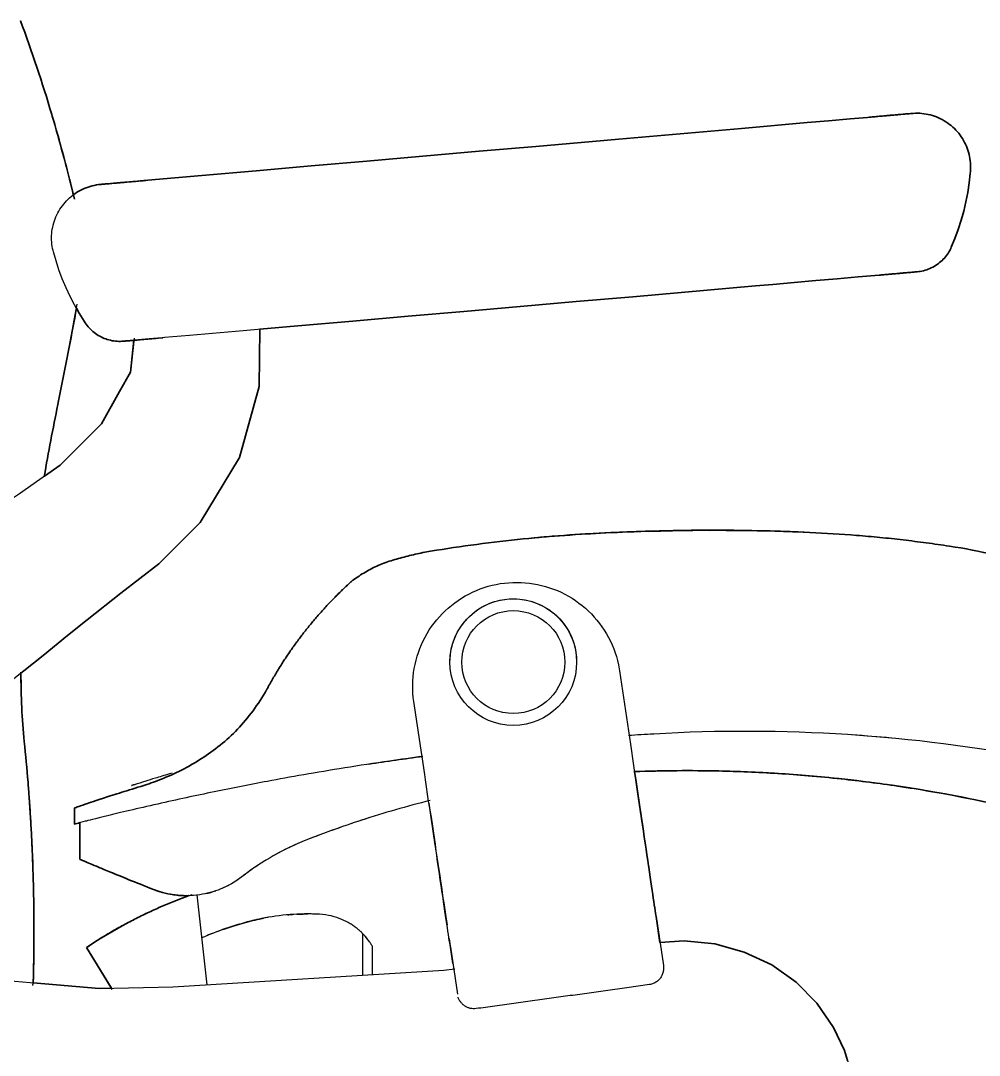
# Model space of a CAD drawing. Header units: millimetres. Extents: x 0 to 2114, y -1173 to 930.
# Drawn here: x 1510.1 to 1806.6, y 373.2 to 693.4 of the extents above; entities that cross this region are included whole.
import ezdxf

# ---------------------------------------------------------------- set-up
doc = ezdxf.new("R2010")
doc.units = ezdxf.units.MM
doc.layers.add('Blocks', color=7, linetype='Continuous')
doc.layers.add('Blocks$Inner', color=7, linetype='Continuous', lineweight=25, true_color=0x007f00)
doc.layers.add('Blocks$Outline', color=7, linetype='Continuous', lineweight=35, true_color=0xff3f3f)

# ---------------------------------------------------------------- blocks, each defined once
blk = doc.blocks.new('Aeron Size A Office Chair Side')
at = {"layer": 'Blocks$Inner'}
for p, q in [((363.42, 568.66), (368.96, 578.6)), ((349.89, 574.56), (350.12, 575.7)), ((345.78, 552.42), (350.58, 555.82)), ((355.02, 444.79), (355.02, 449.78)), ((356.74, 433.88), (356.74, 445.23)), ((392.84, 422.92), (396.01, 395.03)), ((444.2, 398.04), (444.19, 410.87)), ((366.71, 393.57), (358.8, 406.64)), ((447.2, 398.23), (447.2, 406.97)), ((532.89, 395.12), (525.83, 394.12))]:
    blk.add_line(p, q, dxfattribs=at)
for points in [[(356.5, 602.86), (355.03, 605.43), (353.67, 608.06), (352.42, 610.74), (351.27, 613.47), (350.24, 616.24), (349.32, 619.05), (348.5, 621.9), (348.42, 622.24), (348.28, 622.89), (348.16, 623.54), (348.07, 624.2), (348, 624.87), (347.97, 625.53), (347.96, 626.2), (347.97, 626.86), (348.01, 627.53), (348.08, 628.19), (348.18, 628.85), (348.3, 629.5), (348.45, 630.15), (348.62, 630.79), (348.82, 631.43), (349.04, 632.06), (349.29, 632.67), (349.57, 633.28), (349.86, 633.88), (350.18, 634.46), (350.53, 635.03), (350.9, 635.58), (351.28, 636.12), (351.69, 636.65), (352.12, 637.16), (352.58, 637.65), (353.05, 638.12), (353.53, 638.57), (354.04, 639), (354.56, 639.41), (355.1, 639.81), (355.66, 640.17), (356.22, 640.52), (356.81, 640.84), (357.4, 641.14), (358.01, 641.42), (358.62, 641.67), (359.25, 641.9), (359.88, 642.1), (360.52, 642.27), (361.17, 642.42), (361.83, 642.55), (362.49, 642.65), (363.15, 642.72), (363.22, 642.72), (363.3, 642.73), (363.43, 642.74), (363.58, 642.76), (363.77, 642.77), (364, 642.79), (364.25, 642.81), (364.55, 642.84), (364.87, 642.87), (365.23, 642.9), (365.61, 642.93), (366.03, 642.97), (366.48, 643.01), (366.96, 643.05), (367.46, 643.1), (368, 643.14), (368.56, 643.19), (369.15, 643.24), (369.76, 643.3), (370.4, 643.35), (371.06, 643.41), (371.75, 643.47), (372.45, 643.53), (373.18, 643.59), (373.92, 643.66), (374.68, 643.73), (375.46, 643.79), (376.25, 643.86), (377.06, 643.93), (377.71, 643.99), (394.37, 645.45), (411.23, 646.92), (428.27, 648.42), (445.47, 649.92), (462.79, 651.43), (480.2, 652.96), (497.69, 654.49), (515.21, 656.02), (523.41, 656.74), (561.36, 660.06), (568.12, 660.65), (574.87, 661.24), (581.59, 661.83), (588.28, 662.41), (594.93, 663), (600.28, 663.46), (600.82, 663.51), (601.36, 663.56), (601.88, 663.6), (602.4, 663.65), (602.92, 663.69), (603.42, 663.74), (603.91, 663.78), (604.39, 663.82), (604.86, 663.86), (605.32, 663.9), (605.76, 663.94), (606.19, 663.98), (606.6, 664.02), (607, 664.05), (607.39, 664.09), (607.75, 664.12), (608.1, 664.15), (608.44, 664.18), (608.75, 664.21), (609.05, 664.23), (609.32, 664.26), (609.58, 664.28), (609.82, 664.3), (610.03, 664.32), (610.23, 664.33), (610.61, 664.37), (610.96, 664.4), (611.27, 664.43), (611.55, 664.45), (611.76, 664.47), (612.42, 664.53), (612.97, 664.57), (613.41, 664.61), (613.75, 664.64), (613.97, 664.66), (614.09, 664.67), (614.44, 664.7), (615.1, 664.73), (615.77, 664.73), (616.43, 664.71), (617.09, 664.66), (617.76, 664.59), (618.41, 664.48), (619.07, 664.36), (619.71, 664.2), (620.36, 664.02), (620.99, 663.82), (621.61, 663.59), (622.23, 663.33), (622.83, 663.05), (623.42, 662.75), (624, 662.42), (624.57, 662.07), (625.12, 661.7), (625.66, 661.3), (626.18, 660.89), (626.68, 660.45), (627.17, 660), (627.63, 659.52), (628.08, 659.03), (628.51, 658.52), (628.91, 657.99), (629.3, 657.45), (629.66, 656.89), (630, 656.32), (630.32, 655.73), (630.61, 655.14), (630.88, 654.53), (631.13, 653.91), (631.35, 653.28), (631.54, 652.64), (631.71, 652), (631.86, 651.35), (631.97, 650.69), (632.06, 650.03), (632.13, 649.37), (632.17, 648.71), (632.18, 648.04), (632.16, 647.38), (632.12, 646.71), (632.07, 646.12), (631.74, 643.18), (631.3, 640.25), (630.73, 637.35), (630.06, 634.47), (629.26, 631.62), (628.36, 628.8), (627.34, 626.02), (626.21, 623.29), (626.04, 622.91), (625.81, 622.45), (625.57, 622), (625.3, 621.57), (625.02, 621.14), (624.72, 620.73), (624.41, 620.32), (624.08, 619.94), (623.73, 619.56), (623.37, 619.2), (623, 618.85), (622.61, 618.52), (622.21, 618.2), (621.79, 617.9), (621.37, 617.62), (620.93, 617.35), (620.49, 617.11), (620.03, 616.88), (619.57, 616.66), (619.09, 616.47), (618.61, 616.3), (618.13, 616.14), (617.63, 616.01), (617.14, 615.89), (616.63, 615.8), (616.13, 615.72), (615.62, 615.67), (615.51, 615.66), (615.29, 615.64), (614.98, 615.61), (614.55, 615.57), (614.02, 615.53), (613.39, 615.47), (613.17, 615.45), (612.92, 615.43), (612.64, 615.41), (612.33, 615.38), (612, 615.35), (611.63, 615.32), (611.24, 615.28), (610.82, 615.25), (610.37, 615.21), (609.9, 615.17), (609.4, 615.12), (608.88, 615.08), (608.33, 615.03), (607.76, 614.98), (607.17, 614.93), (606.56, 614.88), (605.93, 614.82), (605.28, 614.76), (604.61, 614.71)], [(612.08, 664.5), (611.36, 664.43), (610.53, 664.36), (610.26, 664.34), (610.06, 664.32), (609.85, 664.3), (609.62, 664.28), (609.36, 664.26), (609.09, 664.23), (608.8, 664.21), (608.48, 664.18), (608.15, 664.15), (607.81, 664.12), (607.44, 664.09), (607.06, 664.06), (606.66, 664.02), (606.25, 663.99), (605.82, 663.95), (605.38, 663.91), (604.93, 663.87), (604.46, 663.83), (603.98, 663.79), (603.49, 663.74), (602.99, 663.7), (602.48, 663.66), (601.96, 663.61), (601.44, 663.57), (600.9, 663.52)], [(601.11, 663.54), (601.88, 663.6), (602.64, 663.67), (603.37, 663.73), (604.09, 663.8), (604.78, 663.86), (605.45, 663.92), (606.09, 663.97), (606.71, 664.03), (607.3, 664.08), (607.86, 664.13), (608.4, 664.17), (608.9, 664.22), (609.38, 664.26), (609.82, 664.3), (610.23, 664.33), (610.26, 664.34), (611.12, 664.41), (611.87, 664.48), (612.51, 664.53), (613.05, 664.58), (613.47, 664.62), (613.79, 664.65), (613.99, 664.66), (614.09, 664.67), (614.03, 664.67), (613.86, 664.65), (613.58, 664.63), (613.19, 664.59), (612.69, 664.55), (612.08, 664.5), (611.76, 664.47), (611.51, 664.45), (611.23, 664.42), (610.91, 664.39), (610.56, 664.36), (610.18, 664.33), (609.76, 664.29), (609.31, 664.25), (608.84, 664.21), (608.33, 664.17), (607.79, 664.12), (607.22, 664.07), (606.63, 664.02), (606.01, 663.97), (605.36, 663.91), (604.69, 663.85), (603.99, 663.79), (603.28, 663.73), (602.54, 663.66), (601.78, 663.6), (601, 663.53)], [(365.15, 642.89), (364.8, 642.86), (364.49, 642.83), (364.2, 642.81), (363.95, 642.79), (363.73, 642.77), (363.55, 642.75), (363.4, 642.74), (363.28, 642.73), (363.2, 642.72), (363.15, 642.72), (363.17, 642.72), (363.23, 642.73), (363.33, 642.73), (363.46, 642.74), (363.62, 642.76), (363.82, 642.78), (364.06, 642.8), (364.32, 642.82), (364.62, 642.85), (364.95, 642.88), (365.32, 642.91), (365.71, 642.94), (366.14, 642.98), (366.59, 643.02), (367.08, 643.06), (367.59, 643.11), (368.13, 643.15), (368.7, 643.2), (369.29, 643.26), (369.91, 643.31), (370.56, 643.37), (371.22, 643.42), (371.91, 643.48), (372.62, 643.55), (373.35, 643.61), (374.1, 643.68), (374.86, 643.74), (375.65, 643.81), (376.44, 643.88)], [(376.09, 643.85), (375.3, 643.78), (374.53, 643.71), (373.77, 643.65), (373.03, 643.58), (372.31, 643.52)], [(604.7, 614.71), (605.37, 614.77), (606.02, 614.83), (606.64, 614.88), (607.25, 614.94), (607.84, 614.99), (608.41, 615.04), (608.95, 615.08), (609.47, 615.13), (609.96, 615.17), (610.43, 615.21), (610.88, 615.25), (611.29, 615.29), (611.68, 615.32), (612.04, 615.36), (612.38, 615.38), (612.68, 615.41), (612.96, 615.44), (613.2, 615.46), (613.39, 615.47), (613.69, 615.5), (614.28, 615.55), (614.76, 615.59), (615.14, 615.63), (615.41, 615.65), (615.57, 615.66), (615.62, 615.67), (615.53, 615.66), (615.33, 615.64), (615.03, 615.62), (614.62, 615.58), (614.11, 615.54), (613.49, 615.48), (612.77, 615.42), (611.94, 615.35), (611.79, 615.33), (611.61, 615.32), (611.43, 615.3), (611.22, 615.28), (611, 615.26), (610.77, 615.24), (610.52, 615.22), (610.25, 615.2), (609.97, 615.17), (609.68, 615.15), (609.37, 615.12), (609.05, 615.09), (608.72, 615.06), (608.38, 615.03), (608.02, 615), (607.66, 614.97), (607.28, 614.94), (606.89, 614.9), (606.5, 614.87), (606.1, 614.84), (605.69, 614.8), (605.27, 614.76), (604.85, 614.73), (604.42, 614.69), (603.99, 614.65), (603.92, 614.64), (597.42, 614.08), (590.87, 613.5), (584.28, 612.93), (577.65, 612.35), (571.01, 611.77), (565.63, 611.29), (527.67, 607.97), (510.24, 606.45), (492.85, 604.93), (475.5, 603.41), (458.24, 601.9), (441.1, 600.4), (424.09, 598.91), (407.24, 597.44), (390.59, 595.98), (382.89, 595.31), (382.17, 595.24), (381.47, 595.18), (380.78, 595.12), (380.1, 595.06), (379.44, 595), (378.79, 594.95), (378.16, 594.89), (377.55, 594.84), (376.95, 594.79), (376.38, 594.74), (375.82, 594.69), (375.29, 594.64), (374.78, 594.6), (374.29, 594.56), (373.83, 594.51), (373.39, 594.48), (372.98, 594.44), (372.59, 594.41), (372.23, 594.37), (371.9, 594.35), (371.59, 594.32), (371.32, 594.29), (371.07, 594.27), (370.85, 594.25), (370.66, 594.24), (370.5, 594.22), (370.36, 594.21), (370.26, 594.2), (370.2, 594.2), (370.14, 594.19), (370.2, 594.2), (370.28, 594.2), (370.39, 594.21), (370.52, 594.23), (370.69, 594.24), (370.89, 594.26), (371.11, 594.28), (371.37, 594.3), (371.65, 594.32), (371.96, 594.35), (372.3, 594.38), (372.67, 594.41), (373.06, 594.45), (373.48, 594.48), (373.92, 594.52), (374.39, 594.56), (374.88, 594.61), (375.4, 594.65), (375.93, 594.7), (376.49, 594.75), (377.07, 594.8), (377.67, 594.85), (378.28, 594.9), (378.92, 594.96), (379.57, 595.02), (380.23, 595.07), (380.91, 595.13), (381.61, 595.19), (382.31, 595.26)], [(604.35, 614.68), (604.78, 614.72), (605.21, 614.76), (605.63, 614.79), (606.04, 614.83), (606.44, 614.87), (606.84, 614.9), (607.22, 614.93), (607.6, 614.97), (607.97, 615), (608.32, 615.03), (608.67, 615.06), (609, 615.09), (609.32, 615.12), (609.63, 615.14), (609.93, 615.17), (610.21, 615.19), (610.48, 615.22), (610.73, 615.24), (610.97, 615.26), (611.19, 615.28), (611.4, 615.3), (611.59, 615.32), (611.76, 615.33), (611.92, 615.34), (611.94, 615.35), (612.21, 615.37), (613, 615.44), (613.69, 615.5)], [(373.16, 594.46), (372.76, 594.42), (372.39, 594.39), (372.04, 594.36), (371.72, 594.33), (371.43, 594.3), (371.17, 594.28), (370.94, 594.26), (370.74, 594.24), (370.56, 594.23), (370.42, 594.22), (370.3, 594.21), (370.22, 594.2), (370.17, 594.19), (370.14, 594.19), (369.73, 594.16), (369.22, 594.14), (368.71, 594.15), (368.2, 594.17), (367.69, 594.21), (367.18, 594.28), (366.68, 594.36), (366.18, 594.47), (365.68, 594.59), (365.19, 594.73), (364.71, 594.9), (364.23, 595.08), (363.76, 595.28), (363.3, 595.5), (362.85, 595.74), (362.41, 595.99), (361.98, 596.27), (361.56, 596.56), (361.15, 596.87), (360.76, 597.19), (360.37, 597.53), (360, 597.88), (359.65, 598.25), (359.31, 598.63), (358.99, 599.03), (358.68, 599.43), (358.39, 599.85), (358.06, 600.35), (356.5, 602.86), (355.62, 604.4)], [(338.59, 491.58), (342.96, 495.07), (351.79, 502.21), (358.97, 508), (370.38, 517.05), (381.11, 525.28), (393.95, 538.13), (406.02, 558.25), (412.19, 580.16), (412.36, 597.94)], [(373.51, 595.14), (372.32, 584.64), (363.42, 568.66), (350.58, 555.82), (338.04, 546.94), (328.01, 540.35), (320.06, 535.61), (314.06, 532.48), (310.03, 530.78), (309.05, 530.46), (308.52, 530.32)], [(556.63, 535.63), (566.14, 535.57), (547.33, 535.69), (520.94, 534.96), (522.93, 535.02)], [(532.68, 535.29), (547.33, 535.69), (551.44, 535.66)], [(381.11, 525.28), (369.34, 516.23), (361.85, 510.3), (352.87, 503.09), (345.3, 496.96), (339.36, 492.17), (330.81, 485.43), (325.88, 481.84), (321.99, 479.51), (318.43, 478.05), (317.47, 477.77)], [(472.03, 401.63), (471.28, 406.69), (471.18, 407.31), (471.08, 408.01), (470.96, 408.79), (470.84, 409.65), (470.7, 410.6), (470.54, 411.62), (470.38, 412.73), (470.2, 413.9), (470.02, 415.16), (469.82, 416.48), (469.62, 417.87), (469.4, 419.33), (469.17, 420.86), (468.94, 422.45), (468.69, 424.1), (468.44, 425.8), (468.18, 427.56), (467.91, 429.38), (467.63, 431.24), (467.35, 433.15), (467.06, 435.1), (466.76, 437.09), (466.46, 439.12), (466.15, 441.18), (465.84, 443.27), (465.53, 445.39), (465.21, 447.54), (464.89, 449.7), (464.56, 451.88), (464.24, 454.07), (463.91, 456.27), (463.58, 458.48), (463.35, 460.08), (459.99, 482.7), (459.82, 483.97), (459.71, 485.25), (459.65, 486.54), (459.64, 487.82), (459.68, 489.11), (459.78, 490.39), (459.92, 491.67), (460.12, 492.94), (460.36, 494.21), (460.66, 495.46), (461.01, 496.7), (461.4, 497.92), (461.84, 499.13), (462.34, 500.32), (462.88, 501.48), (463.46, 502.63), (464.09, 503.75), (464.77, 504.84), (465.49, 505.91), (466.25, 506.95), (467.05, 507.96), (467.89, 508.93), (468.77, 509.87), (469.68, 510.77), (470.64, 511.64), (471.62, 512.46), (472.64, 513.25), (473.69, 514), (474.76, 514.7), (475.87, 515.36), (477, 515.97), (478.15, 516.54), (479.33, 517.07), (480.52, 517.54), (481.74, 517.97), (482.97, 518.35), (484.21, 518.67), (485.47, 518.95), (486.73, 519.18), (488.01, 519.36), (489.29, 519.48), (490.57, 519.56), (491.86, 519.58), (493.14, 519.55), (494.43, 519.47), (495.71, 519.34), (496.98, 519.16), (498.25, 518.93), (499.5, 518.65), (500.74, 518.31), (501.97, 517.93), (503.18, 517.5), (504.38, 517.02), (505.55, 516.49), (506.7, 515.92), (507.83, 515.3), (508.93, 514.64), (510.01, 513.93), (511.05, 513.18), (512.07, 512.39), (513.05, 511.56), (514, 510.69), (514.91, 509.79), (515.79, 508.84), (516.62, 507.87), (517.42, 506.86), (518.18, 505.82), (518.89, 504.75), (519.57, 503.65), (520.19, 502.53), (520.77, 501.38), (521.31, 500.21), (521.8, 499.02), (522.24, 497.81), (522.63, 496.59), (522.97, 495.35), (523.26, 494.09), (523.5, 492.83), (523.61, 492.15), (526.97, 469.53), (527.3, 467.32), (527.63, 465.12), (527.95, 462.92), (528.28, 460.73), (528.6, 458.55), (528.92, 456.39), (529.24, 454.26), (529.55, 452.15), (529.86, 450.06), (530.17, 448.01), (530.47, 445.99), (530.76, 444.01), (531.05, 442.07), (531.33, 440.17), (531.61, 438.32), (531.87, 436.52), (532.13, 434.78), (532.38, 433.09), (532.63, 431.45), (532.86, 429.88), (533.08, 428.37), (533.3, 426.93), (533.5, 425.56), (533.7, 424.25), (533.88, 423.02), (534.05, 421.86), (534.21, 420.78), (534.36, 419.78), (534.5, 418.86), (534.62, 418.02), (534.74, 417.26), (534.84, 416.58), (534.9, 416.14), (537.15, 400.97)], [(532.56, 431.9), (532.32, 433.55), (532.06, 435.25), (531.8, 437.01), (531.53, 438.83), (531.26, 440.69), (530.97, 442.6), (530.68, 444.55), (530.39, 446.54), (530.09, 448.57), (529.78, 450.63), (529.47, 452.72), (529.15, 454.84), (528.84, 456.99), (528.51, 459.15), (528.25, 460.95)], [(464.65, 451.28), (464.98, 449.1), (465.3, 446.94), (465.61, 444.81), (465.93, 442.7), (466.24, 440.61), (466.54, 438.56), (466.84, 436.54), (467.14, 434.56), (467.42, 432.62), (467.71, 430.72), (467.98, 428.87), (468.25, 427.07), (468.51, 425.33), (468.76, 423.64), (469, 422), (469.23, 420.43), (469.46, 418.92), (469.67, 417.48), (469.88, 416.11), (470.07, 414.8), (470.25, 413.57)], [(470.87, 409.41), (471, 408.57), (471.11, 407.81), (471.21, 407.13), (471.28, 406.69), (473.44, 392.11)], [(536.09, 408.13), (543.57, 408.65), (553.07, 407.7), (562.19, 405.18), (570.66, 401.19), (578.22, 395.85), (584.67, 389.34), (589.81, 381.87), (593.13, 374.77), (594.84, 369.25), (596.32, 357.93), (595.66, 348.9), (589.97, 313.99)], [(314.82, 402.12), (334.18, 396.43), (362.64, 393.87), (385.44, 394.41), (469.25, 399.59), (472.62, 400.02)]]:
    blk.add_lwpolyline(points, dxfattribs=at)
at = {"layer": 'Blocks$Inner', "extrusion": (0, 0, -1)}
for centre, radius, start, end in [((-490.75, 494.9), 19.59, 0, 180), ((-490.75, 494.9), 19.59, 53.133, 73.3126), ((-490.75, 494.9), 19.59, 90.7473, 111.019), ((-490.75, 494.9), 19.59, 111.1179, 180), ((-490.75, 494.9), 19.59, 0, 52.7902), ((-490.75, 494.9), 15.93, 0, 180), ((-490.75, 494.9), 19.59, 180, 0), ((-490.75, 494.9), 15.93, 180, 0), ((-439.62, 285.98), 145.22, 56.1856, 70.6235), ((-427.19, 345.08), 71.89, 84.9954, 86.2578), ((-433.82, 319.04), 98.75, 73.9079, 75.025)]:
    blk.add_arc(centre, radius, start, end, dxfattribs=at)
at = {"layer": 'Blocks$Inner'}
for centre, radius, start, end in [((427.19, 345.08), 71.89, 89.8113, 104.2811), ((433.82, 319.04), 98.75, 104.2811, 113.5791)]:
    blk.add_arc(centre, radius, start, end, dxfattribs=at)
for points, knots in [([(355, 638.13), (352.91, 646.96), (347.93, 665.63), (341.87, 683.84), (338.35, 693.37)], [0.9521773, 0.9521773, 0.9521773, 0.9521773, 1.3938592, 1.8939344, 1.8939344, 1.8939344, 1.8939344]), ([(348.7, 662.02), (349, 660.97), (351.27, 653.1), (353.35, 645.12), (355, 638.13)], [0.6224568, 0.6224568, 0.6224568, 0.6224568, 0.6666667, 0.9521773, 0.9521773, 0.9521773, 0.9521773]), ([(350.12, 575.7), (351.25, 581.24), (353.23, 591.24), (355.08, 601.23), (355.88, 605.68)], [2.1635756, 2.1635756, 2.1635756, 2.1635756, 2.6635756, 3.0662568, 3.0662568, 3.0662568, 3.0662568]), ([(466.96, 529.5), (476.45, 531.03), (495.54, 533.51), (524.49, 535.32), (553.51, 535.91), (577.67, 535.36), (594.53, 534.32), (604.14, 533.51), (611.31, 532.72), (618.46, 531.82), (628, 530.5), (639.77, 528.29), (653.52, 524.39), (662.5, 521.16), (666.94, 519.36)], [7.7840949, 7.7840949, 7.7840949, 7.7840949, 7.9269521, 8.0698092, 8.2126664, 8.3555235, 8.4269521, 8.4626664, 8.4983807, 8.5340949, 8.5698092, 8.6412378, 8.7126664, 8.7840949, 8.7840949, 8.7840949, 8.7840949]), ([(440.67, 519.86), (441.91, 520.8), (443.82, 522.11), (446.51, 523.62), (448.58, 524.64), (450.73, 525.52), (452.95, 526.28), (455.23, 526.94), (457.52, 527.56), (459.83, 528.14), (462.96, 528.83), (465.35, 529.26), (466.96, 529.5)], [6.784095, 6.784095, 6.784095, 6.784095, 6.950762, 7.034095, 7.117428, 7.200762, 7.284095, 7.367428, 7.450762, 7.534095, 7.617428, 7.784095, 7.784095, 7.784095, 7.784095]), ([(462.77, 465.74), (459.27, 465.26), (451, 464.11), (438.46, 462.17), (425.71, 460.01), (418.18, 458.65), (414.71, 457.99)], [-0.7217148, -0.7217148, -0.7217148, -0.7217148, -0.5431066, -0.2931066, -0.0431066, 0.2068934, 0.2068934, 0.2068934, 0.2068934]), ([(672.55, 442.43), (644.45, 450.92), (596.35, 460.37), (547.32, 461.73), (528, 460.99)], [7, 7, 7, 7, 7.6, 7.9920587, 7.9920587, 7.9920587, 7.9920587]), ([(385.26, 460.55), (384.97, 460.46), (382.97, 459.87), (379.83, 458.93), (377.89, 458.32), (377.15, 458.09)], [0.6757033, 0.6757033, 0.6757033, 0.6757033, 0.7, 0.85, 1, 1, 1, 1]), ([(341.2, 450.58), (341.13, 451.5), (340.97, 453.88), (340.79, 456.25), (340.67, 457.71)], [-0.5814053, -0.5814053, -0.5814053, -0.5814053, -0.5, -0.3712918, -0.3712918, -0.3712918, -0.3712918]), ([(358.37, 450.92), (358.94, 451.13), (361.7, 452.04), (368.67, 454.31), (373.12, 455.68), (375.55, 456.43)], [2.782394, 2.782394, 2.782394, 2.782394, 3.282394, 3.532394, 3.782394, 3.782394, 3.782394, 3.782394]), ([(380.78, 450.98), (377.63, 450.25), (371.8, 448.93), (362.62, 446.7), (359.04, 445.82), (358.37, 445.64)], [1.206893, 1.206893, 1.206893, 1.206893, 1.456893, 1.706893, 2.206893, 2.206893, 2.206893, 2.206893]), ([(358.37, 445.64), (357.27, 445.36), (355.61, 444.94), (355.04, 444.79), (355.02, 444.79)], [2.2068934, 2.2068934, 2.2068934, 2.2068934, 2.5402317, 2.8735601, 2.8735601, 2.8735601, 2.8735601]), ([(341.98, 436.38), (342.15, 432.31), (342.34, 426.46), (342.47, 419), (342.51, 413.72), (342.51, 408.82), (342.48, 405.84), (342.46, 404.44)], [0, 0, 0, 0, 0.25, 0.375, 0.5, 0.625, 0.75, 0.75, 0.75, 0.75]), ([(427.2, 416.97), (426.82, 416.97), (425.2, 416.95), (424.21, 416.91), (423.82, 416.89)], [0.6552126, 0.6552126, 0.6552126, 0.6552126, 0.7104732, 0.9104551, 0.9104551, 0.9104551, 0.9104551]), ([(423.82, 416.89), (424.02, 416.9), (424.76, 416.93), (426.13, 416.97), (427.2, 416.97)], [0.9104551, 0.9104551, 0.9104551, 0.9104551, 1.0104551, 1.1656677, 1.1656677, 1.1656677, 1.1656677]), ([(444.19, 410.87), (444.18, 410.89), (444.09, 410.97), (443.87, 411.19), (443.66, 411.39), (443.4, 411.63), (443.09, 411.91), (442.72, 412.22), (442.33, 412.54), (441.89, 412.88), (441.24, 413.35), (439.97, 414.19), (437.77, 415.35), (434.53, 416.44), (432.07, 416.81), (430.78, 416.88)], [0.4526074, 0.4526074, 0.4526074, 0.4526074, 0.5151074, 0.5463574, 0.5776074, 0.6088574, 0.6401074, 0.6713574, 0.7026074, 0.7338574, 0.7651074, 0.8276074, 0.9526074, 1.0776074, 1.2026074, 1.2026074, 1.2026074, 1.2026074]), ([(399.28, 411.56), (399.92, 411.8), (402.83, 412.86), (406.36, 413.96), (409.46, 414.75)], [-19.6163253, -19.6163253, -19.6163253, -19.6163253, -19.5780816, -19.4530816, -19.4530816, -19.4530816, -19.4530816]), ([(409.46, 414.75), (410.42, 414.99), (411.84, 415.32), (413.07, 415.57), (413.45, 415.64)], [-19.4530816, -19.4530816, -19.4530816, -19.4530816, -19.2308594, -19.1197483, -19.1197483, -19.1197483, -19.1197483]), ([(445.69, 409.17), (445.66, 409.21), (445.49, 409.42), (445.15, 409.84), (444.67, 410.37), (444.34, 410.72), (444.19, 410.87)], [-0.5555556, -0.5555556, -0.5555556, -0.5555556, -0.5486085, -0.5138732, -0.4791379, -0.4526074, -0.4526074, -0.4526074, -0.4526074]), ([(447.2, 406.97), (447.18, 407.01), (447.12, 407.11), (446.98, 407.33), (446.84, 407.55), (446.69, 407.78), (446.37, 408.26), (445.98, 408.8), (445.66, 409.2)], [0, 0, 0, 0, 0.037037, 0.0740741, 0.0925926, 0.1111111, 0.1481481, 0.2222222, 0.2222222, 0.2222222, 0.2222222]), ([(479.24, 387.67), (478.94, 387.63), (478.34, 387.61), (477.6, 387.71), (477.02, 387.87), (476.61, 388.03), (476.2, 388.22), (475.81, 388.45), (475.45, 388.71), (475.11, 389), (474.79, 389.32), (474.5, 389.66), (474.24, 390.02), (474.01, 390.41), (473.81, 390.81), (473.7, 391.09), (473.66, 391.23)], [205.0611738, 205.0611738, 205.0611738, 205.0611738, 205.1167293, 205.1722849, 205.2000627, 205.2278404, 205.2556182, 205.283396, 205.3111738, 205.3389516, 205.3667293, 205.3945071, 205.4222849, 205.4500627, 205.4778404, 205.5056182, 205.5056182, 205.5056182, 205.5056182])]:
    blk.add_open_spline(points, degree=3, knots=knots, dxfattribs=at)
for points in [[(345.67, 552.29), (346.98, 559.75), (348.38, 567.18), (349.89, 574.56)], [(524.5, 535.12), (514.84, 534.72), (505.19, 534.12), (495.59, 533.19)], [(582.48, 535), (572.84, 535.47), (563.17, 535.69), (553.5, 535.71)], [(485.13, 513.67), (486.08, 513.95), (488.02, 514.38), (490.01, 514.5), (491.01, 514.49)], [(339.52, 470.3), (338.79, 477.44), (338.45, 484.61), (338.49, 491.76)], [(380.78, 458.27), (383.03, 459.1), (387.4, 460.97), (393.56, 464.46), (399.47, 468.54), (404.94, 473.33), (409.76, 478.98), (412.65, 483.27), (414.02, 485.54)], [(653.17, 464.96), (633.77, 468.65), (594.29, 473.68), (554.2, 473.82), (534.21, 472.65)], [(534.21, 472.65), (531.59, 472.49), (528.97, 472.33), (526.35, 472.15)], [(607.68, 471.38), (603.67, 471.76), (599.64, 472.08), (595.6, 472.36)], [(341.54, 445.09), (341.3, 449.3), (340.72, 457.71), (339.95, 466.11), (339.52, 470.3)], [(446.09, 463.34), (451.6, 464.18), (457.15, 464.98), (462.77, 465.74)], [(563.2, 460.93), (560.25, 461.05), (557.31, 461.14), (554.36, 461.21)], [(377.15, 458.09), (375.67, 457.63), (373.44, 456.93), (372.7, 456.69), (372.7, 456.69)], [(375.55, 456.43), (376.38, 456.69), (378.09, 457.25), (379.87, 457.91), (380.78, 458.27)], [(414.71, 457.99), (409.37, 456.99), (398.35, 454.83), (386.73, 452.32), (380.78, 450.98)], [(592.14, 458.76), (588.75, 459.13), (585.36, 459.46), (581.95, 459.74)], [(372.7, 456.69), (372.7, 456.69), (373.07, 456.81), (373.81, 457.04)], [(619.78, 454.9), (616.41, 455.48), (613.03, 456.02), (609.64, 456.52)], [(465.08, 452.09), (457.84, 450.29), (450.75, 448.24), (443.8, 445.97)], [(355.02, 449.78), (355.04, 449.78), (355.61, 449.98), (357.27, 450.55), (358.37, 450.92)], [(355.88, 450.07), (355.32, 449.88), (355.04, 449.78), (355.02, 449.78)], [(355.02, 449.78), (355.02, 449.78), (355.28, 449.87), (355.79, 450.04)], [(342.32, 397.09), (342.41, 400.55), (342.53, 407.76), (342.5, 419.66), (342.19, 432.22), (341.79, 440.76), (341.54, 445.09)], [(355.88, 445.01), (355.32, 444.87), (355.04, 444.79), (355.02, 444.79)], [(443.8, 445.97), (440.77, 444.98), (434.88, 442.95), (429.32, 440.85), (426.63, 439.78)], [(445.97, 446.67), (444.15, 446.09), (442.34, 445.5), (440.57, 444.89)], [(355.02, 444.79), (355.02, 444.79), (355.28, 444.85), (355.79, 444.99)], [(437.56, 443.86), (433.79, 442.53), (430.15, 441.17), (426.63, 439.78)], [(341.85, 439.27), (341.89, 438.31), (341.94, 437.34), (341.98, 436.38)], [(426.63, 439.78), (423.71, 438.63), (418.19, 436.06), (413.34, 433.11), (411.09, 431.58)], [(426.63, 439.78), (423.18, 438.42), (419.93, 436.86), (416.88, 435.16)], [(362.51, 431.44), (360.59, 432.24), (357.7, 433.46), (356.74, 433.88), (356.74, 433.88)], [(414.25, 433.62), (411.61, 432.01), (409.14, 430.29), (406.84, 428.5)], [(379.43, 424.56), (376.6, 425.68), (371.57, 427.69), (365.87, 430.03), (363.41, 431.06), (362.51, 431.44)], [(411.09, 431.58), (410.36, 431.09), (408.92, 430.08), (407.53, 429.04), (406.84, 428.5)], [(406.84, 428.5), (404.72, 426.85), (400.24, 424.36), (395.88, 423.23), (393.82, 422.93)], [(406.84, 428.5), (404.89, 426.99), (402.9, 425.85), (401, 425.01)], [(393.82, 422.93), (391.15, 422.53), (385.96, 422.54), (381.46, 423.76), (379.43, 424.56)], [(385.61, 422.92), (383.19, 423.27), (381.13, 423.89), (379.43, 424.56)], [(395.65, 423.26), (396.64, 423.48), (397.69, 423.77), (398.79, 424.14)], [(430.78, 416.88), (430.23, 416.91), (429.12, 416.95), (427.99, 416.97), (427.43, 416.97)], [(414.98, 415.92), (414.01, 415.75), (412.11, 415.39), (410.32, 414.97), (409.46, 414.75)], [(397.61, 410.92), (396.81, 410.6), (396.09, 410.31), (395.43, 410.03)], [(445.66, 409.2), (445.2, 409.79), (444.72, 410.33), (444.23, 410.83)], [(537.15, 400.97), (537.21, 400.61), (537.25, 399.86), (537.05, 398.75), (536.62, 397.7), (536.19, 397.08), (535.94, 396.79)], [(342.19, 394.8), (342.25, 395.5), (342.3, 396.26), (342.32, 397.09)], [(342.2, 394.93), (342.26, 395.64), (342.3, 396.36), (342.32, 397.09)], [(537.21, 399.86), (537.18, 399.49), (537.05, 398.75), (536.62, 397.7), (536.19, 397.08), (535.94, 396.79)], [(535.94, 396.79), (535.69, 396.49), (535.1, 395.96), (534.05, 395.38), (533.28, 395.17), (532.89, 395.12)]]:
    blk.add_open_spline(points, degree=3, dxfattribs=at)
for points, weights, degree in [([(414.71, 486.77), (418.01, 492.87), (425.59, 504.49), (435.29, 514.93), (440.67, 519.86)], [0.856063192719, 1, 1, 1, 1], 3), ([(414.02, 485.54), (414.36, 486.16), (414.71, 486.77)], [1, 0.85610471365, 0.856063192719], 2), ([(525.83, 394.12), (502.53, 390.86), (479.24, 387.67)], [0.987240314101, 0.984801635358, 0.982407442297], 2)]:
    blk.add_rational_spline(points, weights, degree=degree, dxfattribs=at)
at = {"layer": 'Blocks$Outline'}
for points in [[(588.28, 662.41), (594.93, 663)], [(594.93, 663), (600.28, 663.46)], [(600.28, 663.46), (600.82, 663.51)], [(600.82, 663.51), (600.9, 663.52)], [(600.9, 663.52), (601.44, 663.57)], [(601.44, 663.57), (601.96, 663.61)], [(601.96, 663.61), (602.48, 663.66)], [(602.48, 663.66), (602.99, 663.7)], [(602.99, 663.7), (603.49, 663.74)], [(603.49, 663.74), (603.98, 663.79)], [(603.98, 663.79), (604.46, 663.83)], [(604.46, 663.83), (604.93, 663.87)], [(604.93, 663.87), (605.38, 663.91)], [(605.38, 663.91), (605.82, 663.95)], [(605.82, 663.95), (606.25, 663.99)], [(606.25, 663.99), (606.66, 664.02)], [(606.66, 664.02), (607.06, 664.06)], [(607.06, 664.06), (607.44, 664.09)], [(607.44, 664.09), (607.81, 664.12)], [(607.81, 664.12), (608.15, 664.15)], [(608.15, 664.15), (608.48, 664.18)], [(608.48, 664.18), (608.8, 664.21)], [(608.8, 664.21), (609.09, 664.23)], [(609.09, 664.23), (609.36, 664.26)], [(609.36, 664.26), (609.62, 664.28)], [(609.62, 664.28), (609.85, 664.3)], [(609.85, 664.3), (610.06, 664.32)], [(610.06, 664.32), (610.26, 664.34)], [(610.26, 664.34), (610.53, 664.36)], [(610.53, 664.36), (611.36, 664.43)], [(611.36, 664.43), (612.08, 664.5)], [(612.08, 664.5), (612.69, 664.55)], [(612.69, 664.55), (613.19, 664.59)], [(613.19, 664.59), (613.58, 664.63)], [(613.58, 664.63), (613.86, 664.65)], [(613.86, 664.65), (614.03, 664.67)], [(614.03, 664.67), (614.09, 664.67)], [(614.09, 664.67), (614.44, 664.7)], [(614.44, 664.7), (615.1, 664.73)], [(615.1, 664.73), (615.77, 664.73)], [(615.77, 664.73), (616.43, 664.71)], [(616.43, 664.71), (617.09, 664.66)], [(617.09, 664.66), (617.76, 664.59)], [(617.76, 664.59), (618.41, 664.48)], [(618.41, 664.48), (619.07, 664.36)], [(619.07, 664.36), (619.71, 664.2)], [(619.71, 664.2), (620.36, 664.02)], [(620.36, 664.02), (620.99, 663.82)], [(620.99, 663.82), (621.61, 663.59)], [(621.61, 663.59), (622.23, 663.33)], [(622.23, 663.33), (622.83, 663.05)], [(622.83, 663.05), (623.42, 662.75)], [(623.42, 662.75), (624, 662.42)], [(523.41, 656.74), (561.36, 660.06)], [(561.36, 660.06), (568.12, 660.65)], [(568.12, 660.65), (574.87, 661.24)], [(574.87, 661.24), (581.59, 661.83)], [(581.59, 661.83), (588.28, 662.41)], [(624, 662.42), (624.57, 662.07)], [(624.57, 662.07), (625.12, 661.7)], [(625.12, 661.7), (625.66, 661.3)], [(625.66, 661.3), (626.18, 660.89)], [(626.18, 660.89), (626.68, 660.45)], [(626.68, 660.45), (627.17, 660)], [(627.17, 660), (627.63, 659.52)], [(627.63, 659.52), (628.08, 659.03)], [(515.21, 656.02), (523.41, 656.74)], [(628.08, 659.03), (628.51, 658.52)], [(628.51, 658.52), (628.91, 657.99)], [(628.91, 657.99), (629.3, 657.45)], [(629.3, 657.45), (629.66, 656.89)], [(629.66, 656.89), (630, 656.32)], [(630, 656.32), (630.32, 655.73)], [(480.2, 652.96), (497.69, 654.49)], [(497.69, 654.49), (515.21, 656.02)], [(630.32, 655.73), (630.61, 655.14)], [(630.61, 655.14), (630.88, 654.53)], [(630.88, 654.53), (631.13, 653.91)], [(631.13, 653.91), (631.35, 653.28)], [(631.35, 653.28), (631.54, 652.64)], [(428.27, 648.42), (445.47, 649.92)], [(445.47, 649.92), (462.79, 651.43)], [(462.79, 651.43), (480.2, 652.96)], [(631.54, 652.64), (631.71, 652)], [(631.71, 652), (631.86, 651.35)], [(631.86, 651.35), (631.97, 650.69)], [(631.97, 650.69), (632.06, 650.03)], [(632.06, 650.03), (632.13, 649.37)], [(394.37, 645.45), (411.23, 646.92)], [(411.23, 646.92), (428.27, 648.42)], [(632.12, 646.71), (632.07, 646.12)], [(632.16, 647.38), (632.12, 646.71)], [(632.13, 649.37), (632.17, 648.71)], [(632.18, 648.04), (632.16, 647.38)], [(632.17, 648.71), (632.18, 648.04)], [(371.22, 643.42), (371.91, 643.48)], [(371.91, 643.48), (372.31, 643.52)], [(372.31, 643.52), (373.03, 643.58)], [(373.03, 643.58), (373.77, 643.65)], [(373.77, 643.65), (374.53, 643.71)], [(374.53, 643.71), (375.3, 643.78)], [(375.3, 643.78), (376.09, 643.85)], [(376.09, 643.85), (376.44, 643.88)], [(376.44, 643.88), (377.06, 643.93)], [(377.06, 643.93), (377.71, 643.99)], [(377.71, 643.99), (394.37, 645.45)], [(632.07, 646.12), (631.74, 643.18)], [(355.66, 640.17), (356.22, 640.52)], [(356.22, 640.52), (356.81, 640.84)], [(356.81, 640.84), (357.4, 641.14)], [(357.4, 641.14), (358.01, 641.42)], [(358.01, 641.42), (358.62, 641.67)], [(358.62, 641.67), (359.25, 641.9)], [(359.25, 641.9), (359.88, 642.1)], [(359.88, 642.1), (360.52, 642.27)], [(360.52, 642.27), (361.17, 642.42)], [(361.17, 642.42), (361.83, 642.55)], [(361.83, 642.55), (362.49, 642.65)], [(362.49, 642.65), (363.15, 642.72)], [(363.15, 642.72), (363.17, 642.72)], [(363.17, 642.72), (363.23, 642.73)], [(363.23, 642.73), (363.33, 642.73)], [(363.33, 642.73), (363.46, 642.74)], [(363.46, 642.74), (363.62, 642.76)], [(363.62, 642.76), (363.82, 642.78)], [(363.82, 642.78), (364.06, 642.8)], [(364.06, 642.8), (364.32, 642.82)], [(364.32, 642.82), (364.62, 642.85)], [(364.62, 642.85), (364.95, 642.88)], [(364.95, 642.88), (365.32, 642.91)], [(365.32, 642.91), (365.71, 642.94)], [(365.71, 642.94), (366.14, 642.98)], [(366.14, 642.98), (366.59, 643.02)], [(366.59, 643.02), (367.08, 643.06)], [(367.08, 643.06), (367.59, 643.11)], [(367.59, 643.11), (368.13, 643.15)], [(368.13, 643.15), (368.7, 643.2)], [(368.7, 643.2), (369.29, 643.26)], [(369.29, 643.26), (369.91, 643.31)], [(369.91, 643.31), (370.56, 643.37)], [(370.56, 643.37), (371.22, 643.42)], [(631.74, 643.18), (631.3, 640.25)], [(354.67, 639.5), (355.1, 639.81)], [(355.1, 639.81), (355.66, 640.17)], [(630.73, 637.35), (630.06, 634.47)], [(631.3, 640.25), (630.73, 637.35)], [(630.06, 634.47), (629.26, 631.62)], [(629.26, 631.62), (628.36, 628.8)], [(628.36, 628.8), (627.34, 626.02)], [(627.34, 626.02), (626.21, 623.29)], [(625.02, 621.14), (624.72, 620.73)], [(625.3, 621.57), (625.02, 621.14)], [(625.57, 622), (625.3, 621.57)], [(625.81, 622.45), (625.57, 622)], [(626.04, 622.91), (625.81, 622.45)], [(626.21, 623.29), (626.04, 622.91)], [(621.79, 617.9), (621.37, 617.62)], [(622.21, 618.2), (621.79, 617.9)], [(622.61, 618.52), (622.21, 618.2)], [(623, 618.85), (622.61, 618.52)], [(623.37, 619.2), (623, 618.85)], [(623.73, 619.56), (623.37, 619.2)], [(624.08, 619.94), (623.73, 619.56)], [(624.41, 620.32), (624.08, 619.94)], [(624.72, 620.73), (624.41, 620.32)], [(604.35, 614.68), (603.99, 614.65)], [(604.78, 614.72), (604.35, 614.68)], [(605.21, 614.76), (604.78, 614.72)], [(605.63, 614.79), (605.21, 614.76)], [(606.04, 614.83), (605.63, 614.79)], [(606.44, 614.87), (606.04, 614.83)], [(606.84, 614.9), (606.44, 614.87)], [(607.22, 614.93), (606.84, 614.9)], [(607.6, 614.97), (607.22, 614.93)], [(607.97, 615), (607.6, 614.97)], [(608.32, 615.03), (607.97, 615)], [(608.67, 615.06), (608.32, 615.03)], [(609, 615.09), (608.67, 615.06)], [(609.32, 615.12), (609, 615.09)], [(609.63, 615.14), (609.32, 615.12)], [(609.93, 615.17), (609.63, 615.14)], [(610.21, 615.19), (609.93, 615.17)], [(610.48, 615.22), (610.21, 615.19)], [(610.73, 615.24), (610.48, 615.22)], [(610.97, 615.26), (610.73, 615.24)], [(611.19, 615.28), (610.97, 615.26)], [(611.4, 615.3), (611.19, 615.28)], [(611.59, 615.32), (611.4, 615.3)], [(611.76, 615.33), (611.59, 615.32)], [(611.92, 615.34), (611.76, 615.33)], [(611.94, 615.35), (611.92, 615.34)], [(612.21, 615.37), (611.94, 615.35)], [(613, 615.44), (612.21, 615.37)], [(613.69, 615.5), (613, 615.44)], [(614.28, 615.55), (613.69, 615.5)], [(614.76, 615.59), (614.28, 615.55)], [(615.14, 615.63), (614.76, 615.59)], [(615.41, 615.65), (615.14, 615.63)], [(615.57, 615.66), (615.41, 615.65)], [(615.62, 615.67), (615.57, 615.66)], [(616.13, 615.72), (615.62, 615.67)], [(616.63, 615.8), (616.13, 615.72)], [(617.14, 615.89), (616.63, 615.8)], [(617.63, 616.01), (617.14, 615.89)], [(618.13, 616.14), (617.63, 616.01)], [(618.61, 616.3), (618.13, 616.14)], [(619.09, 616.47), (618.61, 616.3)], [(619.57, 616.66), (619.09, 616.47)], [(620.03, 616.88), (619.57, 616.66)], [(620.49, 617.11), (620.03, 616.88)], [(620.93, 617.35), (620.49, 617.11)], [(621.37, 617.62), (620.93, 617.35)], [(571.01, 611.77), (565.63, 611.29)], [(577.65, 612.35), (571.01, 611.77)], [(584.28, 612.93), (577.65, 612.35)], [(590.87, 613.5), (584.28, 612.93)], [(597.42, 614.08), (590.87, 613.5)], [(603.92, 614.64), (597.42, 614.08)], [(603.99, 614.65), (603.92, 614.64)], [(565.63, 611.29), (527.67, 607.97)], [(510.24, 606.45), (492.85, 604.93)], [(527.67, 607.97), (510.24, 606.45)], [(356.5, 602.86), (355.64, 604.37)], [(358.06, 600.35), (356.5, 602.86)], [(458.24, 601.9), (441.1, 600.4)], [(475.5, 603.41), (458.24, 601.9)], [(492.85, 604.93), (475.5, 603.41)], [(358.39, 599.85), (358.06, 600.35)], [(358.68, 599.43), (358.39, 599.85)], [(358.99, 599.03), (358.68, 599.43)], [(359.31, 598.63), (358.99, 599.03)], [(424.09, 598.91), (412.36, 597.89)], [(441.1, 600.4), (424.09, 598.91)], [(359.65, 598.25), (359.31, 598.63)], [(360, 597.88), (359.65, 598.25)], [(360.37, 597.53), (360, 597.88)], [(360.76, 597.19), (360.37, 597.53)], [(361.15, 596.87), (360.76, 597.19)], [(361.56, 596.56), (361.15, 596.87)], [(361.98, 596.27), (361.56, 596.56)], [(362.41, 595.99), (361.98, 596.27)], [(362.85, 595.74), (362.41, 595.99)], [(363.3, 595.5), (362.85, 595.74)], [(363.76, 595.28), (363.3, 595.5)], [(412.36, 597.89), (412.19, 580.16)], [(364.23, 595.08), (363.76, 595.28)], [(364.71, 594.9), (364.23, 595.08)], [(365.19, 594.73), (364.71, 594.9)], [(365.68, 594.59), (365.19, 594.73)], [(366.18, 594.47), (365.68, 594.59)], [(366.68, 594.36), (366.18, 594.47)], [(367.18, 594.28), (366.68, 594.36)], [(367.69, 594.21), (367.18, 594.28)], [(368.2, 594.17), (367.69, 594.21)], [(368.71, 594.15), (368.2, 594.17)], [(369.22, 594.14), (368.71, 594.15)], [(369.73, 594.16), (369.22, 594.14)], [(370.14, 594.19), (369.73, 594.16)], [(370.17, 594.19), (370.14, 594.19)], [(370.22, 594.2), (370.17, 594.19)], [(370.3, 594.21), (370.22, 594.2)], [(370.42, 594.22), (370.3, 594.21)], [(370.56, 594.23), (370.42, 594.22)], [(370.74, 594.24), (370.56, 594.23)], [(370.94, 594.26), (370.74, 594.24)], [(371.17, 594.28), (370.94, 594.26)], [(371.43, 594.3), (371.17, 594.28)], [(371.72, 594.33), (371.43, 594.3)], [(372.04, 594.36), (371.72, 594.33)], [(372.39, 594.39), (372.04, 594.36)], [(372.32, 584.64), (373.43, 594.48)], [(372.76, 594.42), (372.39, 594.39)], [(373.16, 594.46), (372.76, 594.42)], [(373.39, 594.48), (373.16, 594.46)], [(373.43, 594.48), (373.39, 594.48)], [(368.96, 578.6), (372.32, 584.64)], [(412.19, 580.16), (406.02, 558.25)], [(363.42, 568.66), (368.96, 578.6)], [(350.12, 575.7), (349.89, 574.56)], [(350.58, 555.82), (363.42, 568.66)], [(406.02, 558.25), (393.95, 538.13)], [(345.78, 552.42), (350.58, 555.82)], [(345.67, 552.35), (345.78, 552.42)], [(393.95, 538.13), (381.11, 525.28)], [(381.11, 525.28), (369.34, 516.23)], [(369.34, 516.23), (358.97, 508)], [(358.97, 508), (352.87, 503.09)], [(352.87, 503.09), (345.3, 496.96)], [(345.3, 496.96), (339.36, 492.17)], [(339.36, 492.17), (338.49, 491.48)], [(528.24, 461), (528.25, 460.95)], [(528.25, 460.95), (528.51, 459.15)], [(528.51, 459.15), (528.84, 456.99)], [(528.84, 456.99), (529.15, 454.84)], [(529.15, 454.84), (529.47, 452.72)], [(529.47, 452.72), (529.78, 450.63)], [(355.02, 444.79), (355.02, 449.78)], [(529.78, 450.63), (530.09, 448.57)], [(530.09, 448.57), (530.39, 446.54)], [(356.74, 433.88), (356.74, 445.23)], [(530.39, 446.54), (530.68, 444.55)], [(530.68, 444.55), (530.97, 442.6)], [(530.97, 442.6), (531.26, 440.69)], [(531.26, 440.69), (531.53, 438.83)], [(531.53, 438.83), (531.8, 437.01)], [(531.8, 437.01), (532.06, 435.25)], [(532.06, 435.25), (532.32, 433.55)], [(532.32, 433.55), (532.56, 431.9)], [(532.56, 431.9), (532.63, 431.45)], [(532.63, 431.45), (532.86, 429.88)], [(532.86, 429.88), (533.08, 428.37)], [(533.08, 428.37), (533.3, 426.93)], [(533.3, 426.93), (533.5, 425.56)], [(533.5, 425.56), (533.7, 424.25)], [(533.7, 424.25), (533.88, 423.02)], [(533.88, 423.02), (534.05, 421.86)], [(534.05, 421.86), (534.21, 420.78)], [(534.21, 420.78), (534.36, 419.78)], [(534.36, 419.78), (534.5, 418.86)], [(534.5, 418.86), (534.62, 418.02)], [(534.62, 418.02), (534.74, 417.26)], [(534.74, 417.26), (534.84, 416.58)], [(534.84, 416.58), (534.9, 416.14)], [(534.9, 416.14), (536.09, 408.13)], [(366.47, 393.96), (358.8, 406.64)], [(536.09, 408.13), (543.57, 408.65)], [(543.57, 408.65), (553.07, 407.7)], [(553.07, 407.7), (562.19, 405.18)], [(562.19, 405.18), (570.66, 401.19)], [(570.66, 401.19), (578.22, 395.85)], [(342.26, 395.7), (362.64, 393.87)], [(362.64, 393.87), (366.47, 393.96)], [(578.22, 395.85), (584.67, 389.34)], [(584.67, 389.34), (589.81, 381.87)], [(589.81, 381.87), (593.13, 374.77)], [(593.13, 374.77), (594.11, 371.6)]]:
    blk.add_lwpolyline(points, dxfattribs=at)
for points, knots in [([(338.35, 693.37), (341.87, 683.84), (345.35, 673.4), (348.47, 662.8), (348.7, 662.02)], [-1.8939344, -1.8939344, -1.8939344, -1.8939344, -1.3938592, -1.3538929, -1.3538929, -1.3538929, -1.3538929]), ([(348.7, 662.02), (349, 660.97), (351.14, 653.54), (353.11, 646.02), (354.67, 639.5)], [0.6224568, 0.6224568, 0.6224568, 0.6224568, 0.6666667, 0.9335236, 0.9335236, 0.9335236, 0.9335236]), ([(355.64, 604.37), (354.92, 600.35), (353.15, 590.8), (351.25, 581.24), (350.12, 575.7)], [-3.0265953, -3.0265953, -3.0265953, -3.0265953, -2.6635756, -2.1635756, -2.1635756, -2.1635756, -2.1635756]), ([(495.59, 533.19), (504.01, 534), (513.65, 534.65), (523.31, 535.07), (524.5, 535.12)], [-0.8571429, -0.8571429, -0.8571429, -0.8571429, -0.7318549, -0.7142857, -0.7142857, -0.7142857, -0.7142857]), ([(524.5, 535.12), (532.11, 535.44), (541.78, 535.68), (551.45, 535.71), (553.5, 535.71)], [10.2671938, 10.2671938, 10.2671938, 10.2671938, 10.3796659, 10.410051, 10.410051, 10.410051, 10.410051]), ([(553.5, 535.71), (557.72, 535.7), (567.39, 535.6), (577.04, 535.27), (582.48, 535)], [-0.5714286, -0.5714286, -0.5714286, -0.5714286, -0.5091866, -0.4285714, -0.4285714, -0.4285714, -0.4285714]), ([(582.48, 535), (587.31, 534.77), (594.53, 534.32), (604.14, 533.51), (611.31, 532.72), (618.46, 531.82), (628, 530.5), (639.77, 528.29), (653.52, 524.39), (662.5, 521.16), (666.94, 519.36)], [10.5529081, 10.5529081, 10.5529081, 10.5529081, 10.6243367, 10.660051, 10.6957653, 10.7314796, 10.7671938, 10.8386224, 10.910051, 10.9814796, 10.9814796, 10.9814796, 10.9814796]), ([(440.67, 519.86), (441.91, 520.8), (443.82, 522.11), (446.51, 523.62), (448.58, 524.64), (450.73, 525.52), (452.95, 526.28), (455.23, 526.94), (457.52, 527.56), (459.83, 528.14), (462.96, 528.83), (465.35, 529.26), (466.96, 529.5)], [8.98148, 8.98148, 8.98148, 8.98148, 9.148146, 9.23148, 9.314813, 9.398146, 9.48148, 9.564813, 9.648146, 9.73148, 9.814813, 9.98148, 9.98148, 9.98148, 9.98148]), ([(340.67, 457.71), (340.79, 456.25), (340.97, 453.88), (341.13, 451.5), (341.2, 450.58)], [0.3712918, 0.3712918, 0.3712918, 0.3712918, 0.5, 0.5814053, 0.5814053, 0.5814053, 0.5814053]), ([(358.37, 450.92), (358.94, 451.13), (361.7, 452.04), (368.67, 454.31), (373.12, 455.68), (375.55, 456.43)], [4.979779, 4.979779, 4.979779, 4.979779, 5.479779, 5.729779, 5.979779, 5.979779, 5.979779, 5.979779]), ([(355.02, 449.78), (355.02, 449.78), (355.04, 449.78), (355.31, 449.88), (355.85, 450.06), (355.88, 450.07)], [-0.6666667, -0.6666667, -0.6666667, -0.6666667, -0.6666499, -0.3523918, -0.3333333, -0.3333333, -0.3333333, -0.3333333]), ([(341.54, 445.09), (341.65, 443.14), (341.81, 440.23), (342, 435.96), (342.26, 429.39), (342.5, 419.66), (342.52, 410.49), (342.45, 403.03), (342.38, 399.47), (342.32, 397.09)], [-1, -1, -1, -1, -0.887395, -0.830891, -0.75, -0.5, -0.25, -0.171871, 0, 0, 0, 0]), ([(356.74, 445.23), (356.4, 445.14), (356.12, 445.07), (355.85, 445), (355.31, 444.86), (355.04, 444.79), (355.02, 444.79)], [2.3988521, 2.3988521, 2.3988521, 2.3988521, 2.5402118, 2.5402317, 2.5592444, 2.8735601, 2.8735601, 2.8735601, 2.8735601]), ([(390.45, 422.63), (388.96, 422.59), (387.34, 422.68), (385.78, 422.89), (385.61, 422.92)], [4.2133316, 4.2133316, 4.2133316, 4.2133316, 4.5, 4.5361986, 4.5361986, 4.5361986, 4.5361986])]:
    blk.add_open_spline(points, degree=3, knots=knots, dxfattribs=at)
for points in [[(349.89, 574.56), (348.39, 567.2), (346.98, 559.79), (345.67, 552.35)], [(466.96, 529.5), (476.45, 531.03), (486, 532.27), (495.59, 533.19)], [(338.49, 491.48), (338.46, 484.42), (338.8, 477.35), (339.52, 470.3)], [(380.78, 458.27), (383.03, 459.1), (387.4, 460.97), (393.56, 464.46), (399.47, 468.54), (404.94, 473.33), (409.76, 478.98), (412.65, 483.27), (414.02, 485.54)], [(339.52, 470.3), (339.95, 466.11), (340.33, 461.91), (340.67, 457.71)], [(554.36, 461.21), (545.65, 461.4), (536.94, 461.33), (528.24, 461)], [(563.2, 460.93), (560.25, 461.05), (557.31, 461.14), (554.36, 461.21)], [(375.55, 456.43), (376.38, 456.69), (378.09, 457.25), (379.87, 457.91), (380.78, 458.27)], [(581.95, 459.74), (575.71, 460.27), (569.46, 460.67), (563.2, 460.93)], [(592.14, 458.76), (588.75, 459.13), (585.36, 459.46), (581.95, 459.74)], [(609.64, 456.52), (603.83, 457.39), (597.99, 458.13), (592.14, 458.76)], [(619.78, 454.9), (616.41, 455.48), (613.03, 456.02), (609.64, 456.52)], [(672.55, 442.43), (655.28, 447.65), (637.64, 451.82), (619.78, 454.9)], [(341.2, 450.58), (341.32, 448.75), (341.43, 446.92), (341.54, 445.09)], [(355.88, 450.07), (356.44, 450.26), (357.27, 450.55), (358.37, 450.92)], [(362.51, 431.44), (360.59, 432.24), (357.7, 433.46), (356.74, 433.88), (356.74, 433.88)], [(379.43, 424.56), (376.6, 425.68), (371.57, 427.69), (365.87, 430.03), (363.41, 431.06), (362.51, 431.44)], [(385.61, 422.92), (383.19, 423.27), (381.13, 423.89), (379.43, 424.56)], [(342.32, 397.09), (342.31, 396.63), (342.29, 396.16), (342.26, 395.7)]]:
    blk.add_open_spline(points, degree=3, dxfattribs=at)
for points, weights, degree in [([(414.71, 486.77), (418.01, 492.87), (425.59, 504.49), (435.29, 514.93), (440.67, 519.86)], [0.856063192719, 1, 1, 1, 1], 3), ([(414.02, 485.54), (414.36, 486.16), (414.71, 486.77)], [1, 0.85610471365, 0.856063192719], 2), ([(358.8, 406.64), (373.64, 416.58), (390.45, 422.63)], [1, 0.992301144448, 0.999557063173], 2)]:
    blk.add_rational_spline(points, weights, degree=degree, dxfattribs=at)

msp = doc.modelspace()

# ---------------------------------------------------------------- block references
at = {"layer": 'Blocks'}
msp.add_blockref('Aeron Size A Office Chair Side', (1171.71, 0), dxfattribs=at)

doc.saveas('drawing.dxf')
